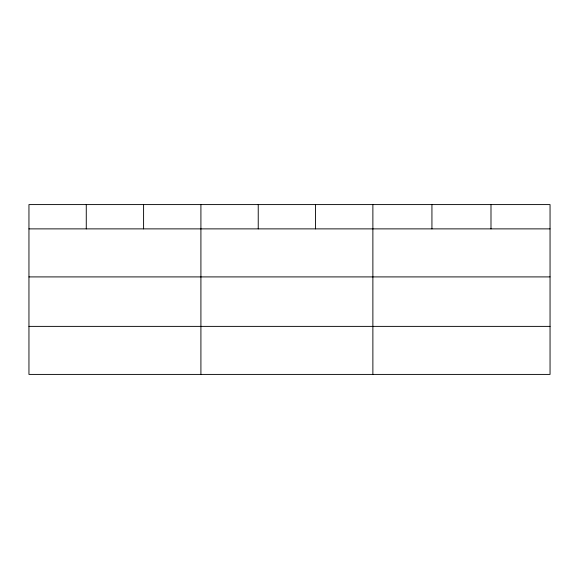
<?xml version="1.0" encoding="UTF-8"?>
<svg xmlns="http://www.w3.org/2000/svg" width="579" height="579" viewBox="0 0 579 579"><rect width="100%" height="100%" fill="white"/><g stroke="black" fill="none" stroke-linecap="round" stroke-linejoin="round"><path stroke-width="0.87" d="M550.05 276.907L550.05 204.59L28.95 204.59L28.95 374.41L550.05 374.41L550.05 276.907L28.95 276.907M28.95 228.879L550.05 228.879M28.95 326.382L550.05 326.382M490.992 204.59L490.992 228.879M431.934 204.59L431.934 228.879M372.876 204.59L372.876 374.41M315.555 204.59L315.555 228.879M258.234 204.59L258.234 228.879M200.913 204.59L200.913 374.41M143.592 204.59L143.592 228.879M86.271 204.59L86.271 228.879"/></g></svg>
